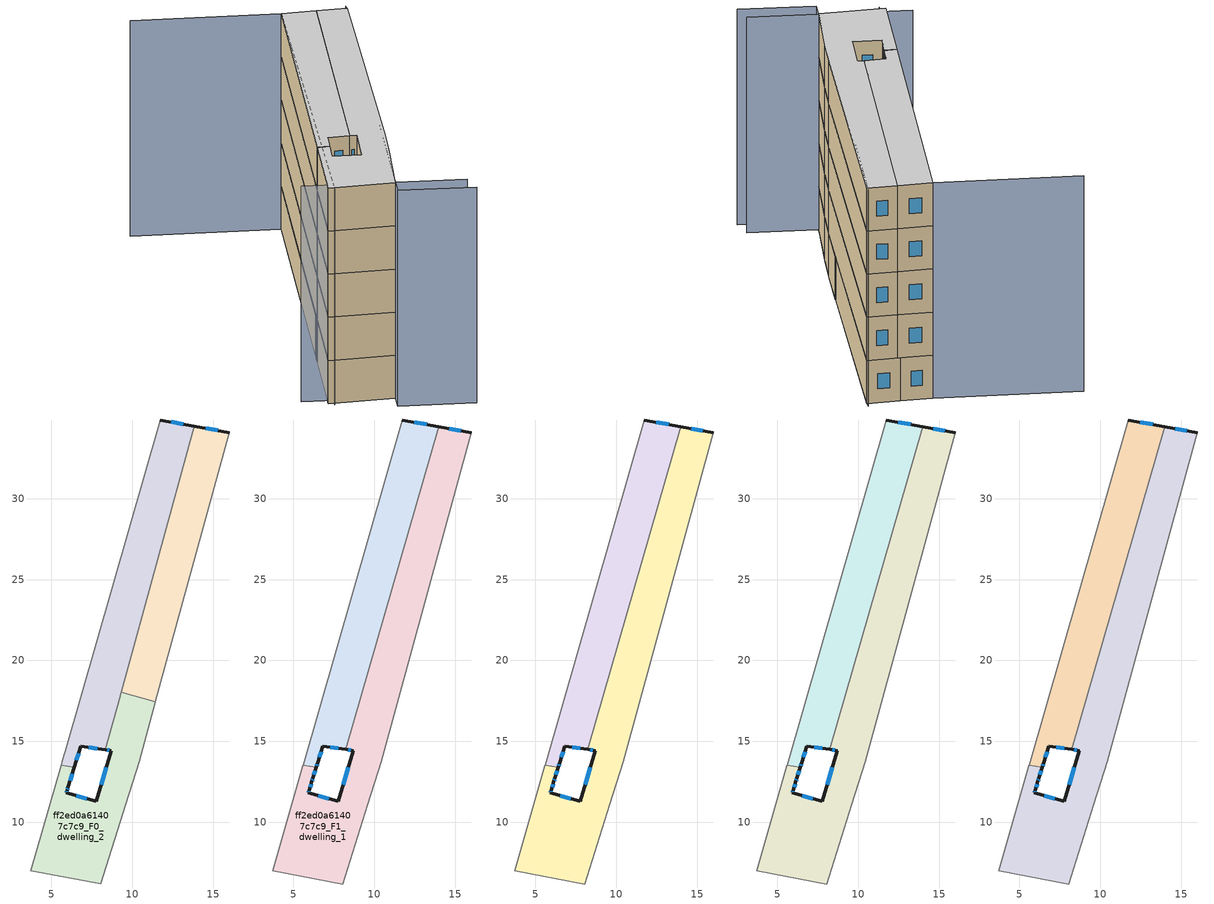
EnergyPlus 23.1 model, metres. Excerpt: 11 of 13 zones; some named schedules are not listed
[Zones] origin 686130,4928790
ff2ed0a61407c7c9_F0_dwelling_0
 floor ground (EU_floor_Construction): 13.83,34.49 8.34,14.48 6.82,14.7 6.42,13.4 5.6,13.51 5.67,13.76 5.68,13.8 5.71,13.89 5.8,14.2 5.85,14.39 11.74,34.87 z0
 wall outside (EU_wall_Construction): 13.83,34.49 11.74,34.87 / 6.42,13.4 6.82,14.7 8.34,14.48 z0:3
 wall adiabatic (EU_wall_Construction): 11.74,34.87 5.85,14.39 5.8,14.2 5.71,13.89 5.68,13.8 5.67,13.76 5.6,13.51 z0:3
 wall to ff2ed0a61407c7c9_F0_dwelling_2 (EU_wall_Construction): 5.6,13.51 6.42,13.4 / 8.34,14.48 9.25,17.79 9.3,17.99 9.32,18.03 z0:3
 wall to ff2ed0a61407c7c9_F0_dwelling_1 (EU_wall_Construction): 9.32,18.03 13.83,34.49 z0:3
 window (EU_Window_Construction): 13.15,34.61 12.42,34.74 / 7.32,14.63 7.85,14.55 / 6.55,13.82 6.69,14.28 z0.98:2.02
ff2ed0a61407c7c9_F0_dwelling_1
 floor ground (EU_floor_Construction): 16,34.09 11.44,17.45 9.32,18.03 13.83,34.49 z0
 wall outside (EU_wall_Construction): 16,34.09 13.83,34.49 z0:3
 wall adiabatic (EU_wall_Construction): 11.44,17.45 16,34.09 z0:3
 wall to ff2ed0a61407c7c9_F0_dwelling_2 (EU_wall_Construction): 9.32,18.03 11.44,17.45 z0:3
 window (EU_Window_Construction): 15.29,34.22 14.54,34.36 z0.98:2.02
ff2ed0a61407c7c9_F0_dwelling_2
 floor ground (EU_floor_Construction): 11.44,17.45 11.42,17.4 10.42,13.75 9.61,11.12 8.05,6.18 3.73,7 5.6,13.51 6.42,13.4 6.03,12.14 5.97,11.96 5.93,11.82 7.78,11.29 8.7,14.43 8.34,14.48 9.25,17.79 9.3,17.99 9.32,18.03 z0
 wall outside (EU_wall_Construction): 8.34,14.48 8.7,14.43 7.78,11.29 5.93,11.82 5.97,11.96 6.03,12.14 6.42,13.4 z0:3
 wall adiabatic (EU_wall_Construction): 5.6,13.51 3.73,7 8.05,6.18 9.61,11.12 10.42,13.75 11.42,17.4 11.44,17.45 z0:3
 window (EU_Window_Construction): 5.99,12.02 6.01,12.08 / 5.95,11.87 5.96,11.92 / 7.18,11.46 6.53,11.65 / 8.4,13.41 8.08,12.31 / 8.46,14.47 8.58,14.45 / 6.16,12.55 6.29,12.99 z0.98:2.02
ff2ed0a61407c7c9_F1_dwelling_0
 floor to ff2ed0a61407c7c9_F0_dwelling_0 (EU_floor_Construction): 13.83,34.48 10.25,21.42 8.25,14.5 6.82,14.7 6.42,13.4 5.89,13.47 5.6,13.51 5.8,14.2 5.8,14.22 11.74,34.86 z3
 floor to ff2ed0a61407c7c9_F0_dwelling_1 (EU_floor_Construction): 13.99,34.46 10.25,21.43 13.83,34.48 z3
 wall outside (EU_wall_Construction): 13.99,34.46 11.74,34.86 / 6.42,13.39 6.51,13.68 6.82,14.7 8.25,14.5 z3:6
 wall adiabatic (EU_wall_Construction): 11.74,34.86 5.6,13.51 z3:6
 wall to ff2ed0a61407c7c9_F1_dwelling_1 (EU_wall_Construction): 8.25,14.5 13.99,34.46 / 5.6,13.51 6.42,13.39 z3:6
 window (EU_Window_Construction): 13.26,34.59 12.47,34.73 / 7.29,14.63 7.79,14.56 / 6.61,14.02 6.72,14.37 / 6.45,13.49 6.48,13.59 z3.98:5.02
ff2ed0a61407c7c9_F1_dwelling_1
 floor to ff2ed0a61407c7c9_F0_dwelling_1 (EU_floor_Construction): 16,34.09 11.44,17.45 9.32,18.03 10.25,21.43 13.99,34.46 z3
 floor to ff2ed0a61407c7c9_F0_dwelling_2 (EU_floor_Construction): 11.44,17.45 11.42,17.4 10.42,13.75 9.61,11.12 8.05,6.18 3.73,7 5.6,13.51 5.89,13.47 6.42,13.4 6.03,12.15 5.97,11.96 5.93,11.82 7.78,11.29 8.7,14.43 8.34,14.48 9.25,17.79 9.3,17.99 9.32,18.03 z3
 floor to ff2ed0a61407c7c9_F0_dwelling_0 (EU_floor_Construction): 10.25,21.42 9.31,18.02 9.3,17.99 9.25,17.79 8.34,14.48 8.25,14.5 z3
 wall outside (EU_wall_Construction): 8.25,14.5 8.7,14.43 7.78,11.29 5.93,11.82 5.97,11.96 6.15,12.54 6.21,12.71 6.42,13.39 / 16,34.09 13.99,34.46 z3:6
 wall adiabatic (EU_wall_Construction): 5.6,13.51 5.59,13.5 3.73,7 8.05,6.18 9.61,11.12 10.42,13.75 16,34.09 z3:6
 window (EU_Window_Construction): 6.28,12.94 6.35,13.17 / 6.17,12.6 6.19,12.66 / 6.03,12.15 6.1,12.35 / 5.95,11.87 5.96,11.92 / 7.18,11.46 6.53,11.65 / 8.4,13.41 8.08,12.31 / 8.4,14.47 8.56,14.45 / 15.35,34.21 14.65,34.34 z3.98:5.02
ff2ed0a61407c7c9_F2_dwelling_0
 floor to ff2ed0a61407c7c9_F1_dwelling_0 (EU_floor_Construction): 13.99,34.46 8.25,14.5 6.82,14.7 6.51,13.68 6.42,13.39 5.6,13.51 11.74,34.86 z6
 wall outside (EU_wall_Construction): 13.99,34.46 11.74,34.86 / 6.42,13.39 6.51,13.68 6.82,14.7 8.25,14.5 z6:9
 wall adiabatic (EU_wall_Construction): 11.74,34.86 5.6,13.51 z6:9
 wall to ff2ed0a61407c7c9_F2_dwelling_1 (EU_wall_Construction): 8.25,14.5 13.99,34.46 / 5.6,13.51 6.42,13.39 z6:9
 window (EU_Window_Construction): 13.26,34.59 12.47,34.73 / 7.29,14.63 7.79,14.56 / 6.61,14.02 6.72,14.37 / 6.45,13.49 6.48,13.59 z6.98:8.02
ff2ed0a61407c7c9_F2_dwelling_1
 floor to ff2ed0a61407c7c9_F1_dwelling_1 (EU_floor_Construction): 16,34.09 10.42,13.75 9.61,11.12 8.05,6.18 3.73,7 5.59,13.5 5.6,13.51 6.42,13.39 6.21,12.71 6.15,12.54 5.97,11.96 5.93,11.82 7.78,11.29 8.7,14.43 8.25,14.5 13.99,34.46 z6
 wall outside (EU_wall_Construction): 8.25,14.5 8.7,14.43 7.78,11.29 5.93,11.82 5.97,11.96 6.15,12.54 6.21,12.71 6.42,13.39 / 16,34.09 13.99,34.46 z6:9
 wall adiabatic (EU_wall_Construction): 5.6,13.51 5.59,13.5 3.73,7 8.05,6.18 9.61,11.12 10.42,13.75 16,34.09 z6:9
 window (EU_Window_Construction): 6.28,12.94 6.35,13.17 / 6.17,12.6 6.19,12.66 / 6.03,12.15 6.1,12.35 / 5.95,11.87 5.96,11.92 / 7.18,11.46 6.53,11.65 / 8.4,13.41 8.08,12.31 / 8.4,14.47 8.56,14.45 / 15.35,34.21 14.65,34.34 z6.98:8.02
ff2ed0a61407c7c9_F3_dwelling_0
 floor to ff2ed0a61407c7c9_F2_dwelling_0 (EU_floor_Construction): 13.99,34.46 8.25,14.5 6.82,14.7 6.51,13.68 6.42,13.39 5.6,13.51 11.74,34.86 z9
 wall outside (EU_wall_Construction): 13.99,34.46 11.74,34.86 / 6.42,13.39 6.51,13.68 6.82,14.7 8.25,14.5 z9:12
 wall adiabatic (EU_wall_Construction): 11.74,34.86 5.6,13.51 z9:12
 wall to ff2ed0a61407c7c9_F3_dwelling_1 (EU_wall_Construction): 8.25,14.5 13.99,34.46 / 5.6,13.51 6.42,13.39 z9:12
 window (EU_Window_Construction): 13.26,34.59 12.47,34.73 / 7.29,14.63 7.79,14.56 / 6.61,14.02 6.72,14.37 / 6.45,13.49 6.48,13.59 z9.98:11.02
ff2ed0a61407c7c9_F3_dwelling_1
 floor to ff2ed0a61407c7c9_F2_dwelling_1 (EU_floor_Construction): 16,34.09 10.42,13.75 9.61,11.12 8.05,6.18 3.73,7 5.59,13.5 5.6,13.51 6.42,13.39 6.21,12.71 6.15,12.54 5.97,11.96 5.93,11.82 7.78,11.29 8.7,14.43 8.25,14.5 13.99,34.46 z9
 wall outside (EU_wall_Construction): 8.25,14.5 8.7,14.43 7.78,11.29 5.93,11.82 5.97,11.96 6.15,12.54 6.21,12.71 6.42,13.39 / 16,34.09 13.99,34.46 z9:12
 wall adiabatic (EU_wall_Construction): 5.6,13.51 5.59,13.5 3.73,7 8.05,6.18 9.61,11.12 10.42,13.75 16,34.09 z9:12
 window (EU_Window_Construction): 6.28,12.94 6.35,13.17 / 6.17,12.6 6.19,12.66 / 6.03,12.15 6.1,12.35 / 5.95,11.87 5.96,11.92 / 7.18,11.46 6.53,11.65 / 8.4,13.41 8.08,12.31 / 8.4,14.47 8.56,14.45 / 15.35,34.21 14.65,34.34 z9.98:11.02
ff2ed0a61407c7c9_F4_dwelling_0
 floor to ff2ed0a61407c7c9_F3_dwelling_0 (EU_floor_Construction): 13.99,34.46 8.25,14.5 6.82,14.7 6.51,13.68 6.42,13.39 5.6,13.51 11.74,34.86 z12
 wall outside (EU_wall_Construction): 13.99,34.46 11.74,34.86 / 6.42,13.39 6.51,13.68 6.82,14.7 8.25,14.5 z12:15
 wall adiabatic (EU_wall_Construction): 11.74,34.86 5.6,13.51 z12:15
 wall to ff2ed0a61407c7c9_F4_dwelling_1 (EU_wall_Construction): 8.25,14.5 13.99,34.46 / 5.6,13.51 6.42,13.39 z12:15
 window (EU_Window_Construction): 13.26,34.59 12.47,34.73 / 7.29,14.63 7.79,14.56 / 6.61,14.02 6.72,14.37 / 6.45,13.49 6.48,13.59 z12.98:14.02
 ceiling to ff2ed0a61407c7c9_F5_dwelling_0 (EU_floor_Construction): 8.25,14.5 13.99,34.46 11.74,34.86 5.6,13.51 6.42,13.39 6.51,13.68 6.82,14.7 z15
ff2ed0a61407c7c9_F4_dwelling_1
 floor to ff2ed0a61407c7c9_F3_dwelling_1 (EU_floor_Construction): 16,34.09 10.42,13.75 9.61,11.12 8.05,6.18 3.73,7 5.59,13.5 5.6,13.51 6.42,13.39 6.21,12.71 6.15,12.54 5.97,11.96 5.93,11.82 7.78,11.29 8.7,14.43 8.25,14.5 13.99,34.46 z12
 wall outside (EU_wall_Construction): 8.25,14.5 8.7,14.43 7.78,11.29 5.93,11.82 5.97,11.96 6.15,12.54 6.21,12.71 6.42,13.39 / 16,34.09 13.99,34.46 z12:15
 wall adiabatic (EU_wall_Construction): 5.6,13.51 5.59,13.5 3.73,7 8.05,6.18 9.61,11.12 10.42,13.75 16,34.09 z12:15
 window (EU_Window_Construction): 6.28,12.94 6.35,13.17 / 6.17,12.6 6.19,12.66 / 6.03,12.15 6.1,12.35 / 5.95,11.87 5.96,11.92 / 7.18,11.46 6.53,11.65 / 8.4,13.41 8.08,12.31 / 8.4,14.47 8.56,14.45 / 15.35,34.21 14.65,34.34 z12.98:14.02
 ceiling to ff2ed0a61407c7c9_F5_dwelling_1 (EU_floor_Construction): 8.05,6.18 9.61,11.12 10.42,13.75 16,34.09 13.99,34.46 8.25,14.5 8.7,14.43 7.78,11.29 5.93,11.82 5.97,11.96 6.15,12.54 6.21,12.71 6.42,13.39 5.6,13.51 5.59,13.5 3.73,7 z15
shading: 2.24,7.94 12.55,5.02 / 12.64,3.58 7.71,4.97 / 7.71,4.97 16.07,34.48 / 2.33,37.43 11.74,34.86 / 11.74,34.86 4.04,6.65 z0:15
[Building]
EU S2 Campaign: North Axis=0; Terrain=City; Solar Distribution=FullExterior
[Site:Location]
Bologna: Latitude=44.5; Longitude=11.25; Time Zone=1; Elevation=37
[SizingPeriod:WeatherFileDays]
AnnualSizingPeriod: Begin Month=1; Begin Day of Month=1; End Month=12; End Day of Month=31; Day of Week for Start Day=Monday; Use Weather File Daylight Saving Period=No; Use Weather File Rain and Snow Indicators=No
[MATERIAL]
EU_InternalMass_Material: Roughness=MediumRough; Thickness=0.1; Conductivity=1; Density=1800; Specific Heat=900; Thermal Absorptance=0.9; Solar Absorptance=0.7; Visible Absorptance=0.7
[MATERIAL:NOMASS] Roughness=MediumRough; Thermal Absorptance=0.9; Solar Absorptance=0.7; Visible Absorptance=0.7
Name | Thermal Resistance
EU_wall_NoMass | 0.905828
EU_floor_NoMass | 0.67114
[WINDOWMATERIAL:SIMPLEGLAZINGSYSTEM]
EU_Window_SimpleGlazing: UFactor=4.52486; Solar Heat Gain Coefficient=0.85; Visible Transmittance=0.85
[CONSTRUCTION]
EU_wall_Construction: EU_wall_NoMass
EU_floor_Construction: EU_floor_NoMass
EU_Window_Construction: EU_Window_SimpleGlazing
EU_InternalMass_Construction: EU_InternalMass_Material
[ZONE] Type=1; Multiplier=1; Ceiling Height=autocalculate; Floor Area=autocalculate; Part of Total Floor Area=Yes
Name | Volume
ff2ed0a61407c7c9_F0_dwelling_0 | 143.391
ff2ed0a61407c7c9_F1_dwelling_0; ff2ed0a61407c7c9_F2_dwelling_0; ff2ed0a61407c7c9_F3_dwelling_0; ff2ed0a61407c7c9_F4_dwelling_0 | 145.771
ff2ed0a61407c7c9_F0_dwelling_1 | 113.161
ff2ed0a61407c7c9_F1_dwelling_1; ff2ed0a61407c7c9_F2_dwelling_1; ff2ed0a61407c7c9_F3_dwelling_1; ff2ed0a61407c7c9_F4_dwelling_1 | 223.762
ff2ed0a61407c7c9_F0_dwelling_2 | 112.98
[INTERNALMASS] Construction=EU_InternalMass_Construction
Name | Zone or ZoneList | Surface Area
ff2ed0a61407c7c9_F0_dwelling_0_EU_InternalMass | ff2ed0a61407c7c9_F0_dwelling_0 | 47.7937
ff2ed0a61407c7c9_F0_dwelling_1_EU_InternalMass | ff2ed0a61407c7c9_F0_dwelling_1 | 37.7293
ff2ed0a61407c7c9_F0_dwelling_2_EU_InternalMass | ff2ed0a61407c7c9_F0_dwelling_2 | 37.6592
ff2ed0a61407c7c9_F1_dwelling_0_EU_InternalMass | ff2ed0a61407c7c9_F1_dwelling_0 | 48.5911
ff2ed0a61407c7c9_F1_dwelling_1_EU_InternalMass | ff2ed0a61407c7c9_F1_dwelling_1 | 74.5882
ff2ed0a61407c7c9_F2_dwelling_0_EU_InternalMass | ff2ed0a61407c7c9_F2_dwelling_0 | 48.5911
ff2ed0a61407c7c9_F2_dwelling_1_EU_InternalMass | ff2ed0a61407c7c9_F2_dwelling_1 | 74.5882
ff2ed0a61407c7c9_F3_dwelling_0_EU_InternalMass | ff2ed0a61407c7c9_F3_dwelling_0 | 48.5911
ff2ed0a61407c7c9_F3_dwelling_1_EU_InternalMass | ff2ed0a61407c7c9_F3_dwelling_1 | 74.5882
ff2ed0a61407c7c9_F4_dwelling_0_EU_InternalMass | ff2ed0a61407c7c9_F4_dwelling_0 | 48.5911
ff2ed0a61407c7c9_F4_dwelling_1_EU_InternalMass | ff2ed0a61407c7c9_F4_dwelling_1 | 74.5882
[OTHEREQUIPMENT] Fuel Type=Electricity; Design Level Calculation Method=Watts/Area; Power per Zone Floor Area=1; Fraction Latent=0; Fraction Radiant=0; Fraction Lost=0; Carbon Dioxide Generation Rate=0; EndUse Subcategory=EU_Step8_InternalGains
Name | Zone or ZoneList or Space or SpaceList | Schedule
EU_Step8_InternalGain_ff2ed0a61407c7c9_F0_dwelling_0_f000 | ff2ed0a61407c7c9_F0_dwelling_0 | EU_Step8_GainSchedule_ff2ed0a61407c7c9_F0_dwelling_0_f000
EU_Step8_InternalGain_ff2ed0a61407c7c9_F0_dwelling_1_f000 | ff2ed0a61407c7c9_F0_dwelling_1 | EU_Step8_GainSchedule_ff2ed0a61407c7c9_F0_dwelling_1_f000
EU_Step8_InternalGain_ff2ed0a61407c7c9_F0_dwelling_2_f000 | ff2ed0a61407c7c9_F0_dwelling_2 | EU_Step8_GainSchedule_ff2ed0a61407c7c9_F0_dwelling_2_f000
EU_Step8_InternalGain_ff2ed0a61407c7c9_F1_dwelling_0_f000 | ff2ed0a61407c7c9_F1_dwelling_0 | EU_Step8_GainSchedule_ff2ed0a61407c7c9_F1_dwelling_0_f000
EU_Step8_InternalGain_ff2ed0a61407c7c9_F1_dwelling_1_f000 | ff2ed0a61407c7c9_F1_dwelling_1 | EU_Step8_GainSchedule_ff2ed0a61407c7c9_F1_dwelling_1_f000
EU_Step8_InternalGain_ff2ed0a61407c7c9_F2_dwelling_0_f000 | ff2ed0a61407c7c9_F2_dwelling_0 | EU_Step8_GainSchedule_ff2ed0a61407c7c9_F2_dwelling_0_f000
EU_Step8_InternalGain_ff2ed0a61407c7c9_F2_dwelling_1_f000 | ff2ed0a61407c7c9_F2_dwelling_1 | EU_Step8_GainSchedule_ff2ed0a61407c7c9_F2_dwelling_1_f000
EU_Step8_InternalGain_ff2ed0a61407c7c9_F3_dwelling_0_f000 | ff2ed0a61407c7c9_F3_dwelling_0 | EU_Step8_GainSchedule_ff2ed0a61407c7c9_F3_dwelling_0_f000
EU_Step8_InternalGain_ff2ed0a61407c7c9_F3_dwelling_1_f000 | ff2ed0a61407c7c9_F3_dwelling_1 | EU_Step8_GainSchedule_ff2ed0a61407c7c9_F3_dwelling_1_f000
EU_Step8_InternalGain_ff2ed0a61407c7c9_F4_dwelling_0_f000 | ff2ed0a61407c7c9_F4_dwelling_0 | EU_Step8_GainSchedule_ff2ed0a61407c7c9_F4_dwelling_0_f000
EU_Step8_InternalGain_ff2ed0a61407c7c9_F4_dwelling_1_f000 | ff2ed0a61407c7c9_F4_dwelling_1 | EU_Step8_GainSchedule_ff2ed0a61407c7c9_F4_dwelling_1_f000
[ZONEVENTILATION:DESIGNFLOWRATE] Schedule=EU_AlwaysOn; Design Flow Rate Calculation Method=AirChanges/Hour; Air Changes per Hour=0.73129; Ventilation Type=Natural; Fan Pressure Rise=0; Fan Total Efficiency=1; Constant Term Coefficient=1; Temperature Term Coefficient=0; Velocity Term Coefficient=0; Velocity Squared Term Coefficient=0; Minimum Indoor Temperature=-100; Maximum Indoor Temperature=100; Delta Temperature=-100; Minimum Outdoor Temperature=-100; Maximum Outdoor Temperature=100; Maximum Wind Speed=40
Name | Zone or ZoneList or Space or SpaceList
EU_ConstantAir_ff2ed0a61407c7c9_F0_dwelling_0 | ff2ed0a61407c7c9_F0_dwelling_0
EU_ConstantAir_ff2ed0a61407c7c9_F0_dwelling_1 | ff2ed0a61407c7c9_F0_dwelling_1
EU_ConstantAir_ff2ed0a61407c7c9_F0_dwelling_2 | ff2ed0a61407c7c9_F0_dwelling_2
EU_ConstantAir_ff2ed0a61407c7c9_F1_dwelling_0 | ff2ed0a61407c7c9_F1_dwelling_0
EU_ConstantAir_ff2ed0a61407c7c9_F1_dwelling_1 | ff2ed0a61407c7c9_F1_dwelling_1
EU_ConstantAir_ff2ed0a61407c7c9_F2_dwelling_0 | ff2ed0a61407c7c9_F2_dwelling_0
EU_ConstantAir_ff2ed0a61407c7c9_F2_dwelling_1 | ff2ed0a61407c7c9_F2_dwelling_1
EU_ConstantAir_ff2ed0a61407c7c9_F3_dwelling_0 | ff2ed0a61407c7c9_F3_dwelling_0
EU_ConstantAir_ff2ed0a61407c7c9_F3_dwelling_1 | ff2ed0a61407c7c9_F3_dwelling_1
EU_ConstantAir_ff2ed0a61407c7c9_F4_dwelling_0 | ff2ed0a61407c7c9_F4_dwelling_0
EU_ConstantAir_ff2ed0a61407c7c9_F4_dwelling_1 | ff2ed0a61407c7c9_F4_dwelling_1
[HVACTEMPLATE:THERMOSTAT] Constant Heating Setpoint=20; Constant Cooling Setpoint=50
EU_HeatOnly_ff2ed0a61407c7c9_F0_dwelling_0; EU_HeatOnly_ff2ed0a61407c7c9_F0_dwelling_1; EU_HeatOnly_ff2ed0a61407c7c9_F0_dwelling_2; EU_HeatOnly_ff2ed0a61407c7c9_F1_dwelling_0; EU_HeatOnly_ff2ed0a61407c7c9_F1_dwelling_1; EU_HeatOnly_ff2ed0a61407c7c9_F2_dwelling_0; EU_HeatOnly_ff2ed0a61407c7c9_F2_dwelling_1; EU_HeatOnly_ff2ed0a61407c7c9_F3_dwelling_0; EU_HeatOnly_ff2ed0a61407c7c9_F3_dwelling_1; EU_HeatOnly_ff2ed0a61407c7c9_F4_dwelling_0; EU_HeatOnly_ff2ed0a61407c7c9_F4_dwelling_1; EU_HeatOnly_ff2ed0a61407c7c9_F5_dwelling_0; EU_HeatOnly_ff2ed0a61407c7c9_F5_dwelling_1
[HVACTEMPLATE:ZONE:IDEALLOADSAIRSYSTEM] System Availability Schedule=EU_AlwaysOn; Maximum Heating Supply Air Temperature=50; Minimum Cooling Supply Air Temperature=13; Maximum Heating Supply Air Humidity Ratio=0.0156; Minimum Cooling Supply Air Humidity Ratio=0.0077; Heating Limit=NoLimit; Cooling Limit=NoLimit; Heating Availability Schedule=EU_AlwaysOn; Cooling Availability Schedule=EU_CoolingOff; Dehumidification Control Type=ConstantSensibleHeatRatio; Cooling Sensible Heat Ratio=0.7; Dehumidification Setpoint=60; Humidification Control Type=None; Humidification Setpoint=30; Outdoor Air Method=None; Outdoor Air Flow Rate per Person=0.00944; Outdoor Air Flow Rate per Zone Floor Area=0; Outdoor Air Flow Rate per Zone=0; Demand Controlled Ventilation Type=None; Outdoor Air Economizer Type=NoEconomizer; Heat Recovery Type=None; Sensible Heat Recovery Effectiveness=0.7; Latent Heat Recovery Effectiveness=0.65
Name | Template Thermostat
ff2ed0a61407c7c9_F0_dwelling_0 | EU_HeatOnly_ff2ed0a61407c7c9_F0_dwelling_0
ff2ed0a61407c7c9_F0_dwelling_1 | EU_HeatOnly_ff2ed0a61407c7c9_F0_dwelling_1
ff2ed0a61407c7c9_F0_dwelling_2 | EU_HeatOnly_ff2ed0a61407c7c9_F0_dwelling_2
ff2ed0a61407c7c9_F1_dwelling_0 | EU_HeatOnly_ff2ed0a61407c7c9_F1_dwelling_0
ff2ed0a61407c7c9_F1_dwelling_1 | EU_HeatOnly_ff2ed0a61407c7c9_F1_dwelling_1
ff2ed0a61407c7c9_F2_dwelling_0 | EU_HeatOnly_ff2ed0a61407c7c9_F2_dwelling_0
ff2ed0a61407c7c9_F2_dwelling_1 | EU_HeatOnly_ff2ed0a61407c7c9_F2_dwelling_1
ff2ed0a61407c7c9_F3_dwelling_0 | EU_HeatOnly_ff2ed0a61407c7c9_F3_dwelling_0
ff2ed0a61407c7c9_F3_dwelling_1 | EU_HeatOnly_ff2ed0a61407c7c9_F3_dwelling_1
ff2ed0a61407c7c9_F4_dwelling_0 | EU_HeatOnly_ff2ed0a61407c7c9_F4_dwelling_0
ff2ed0a61407c7c9_F4_dwelling_1 | EU_HeatOnly_ff2ed0a61407c7c9_F4_dwelling_1
[SIZING:ZONE] Zone Cooling Design Supply Air Temperature Input Method=SupplyAirTemperature; Zone Cooling Design Supply Air Temperature=13; Zone Heating Design Supply Air Temperature Input Method=SupplyAirTemperature; Zone Heating Design Supply Air Temperature=50; Zone Cooling Design Supply Air Humidity Ratio=0.008; Zone Heating Design Supply Air Humidity Ratio=0.008; Cooling Design Air Flow Method=DesignDay; Cooling Design Air Flow Rate=0; Cooling Minimum Air Flow per Zone Floor Area=0.000762; Cooling Minimum Air Flow=0; Cooling Minimum Air Flow Fraction=0.2; Heating Design Air Flow Method=DesignDay; Heating Design Air Flow Rate=0; Heating Maximum Air Flow per Zone Floor Area=0.002032; Heating Maximum Air Flow=0.141576; Heating Maximum Air Flow Fraction=0.3; Account for Dedicated Outdoor Air System=No; Dedicated Outdoor Air System Control Strategy=NeutralSupplyAir; Dedicated Outdoor Air Low Setpoint Temperature for Design=autosize; Dedicated Outdoor Air High Setpoint Temperature for Design=autosize; Zone Load Sizing Method=Sensible Load Only No Latent Load; Zone Latent Cooling Design Supply Air Humidity Ratio Input Method=HumidityRatioDifference; Zone Cooling Design Supply Air Humidity Ratio Difference=0.005; Zone Latent Heating Design Supply Air Humidity Ratio Input Method=HumidityRatioDifference; Zone Humidification Design Supply Air Humidity Ratio Difference=0.005
ff2ed0a61407c7c9_F0_dwelling_0; ff2ed0a61407c7c9_F0_dwelling_1; ff2ed0a61407c7c9_F0_dwelling_2; ff2ed0a61407c7c9_F1_dwelling_0; ff2ed0a61407c7c9_F1_dwelling_1; ff2ed0a61407c7c9_F2_dwelling_0
